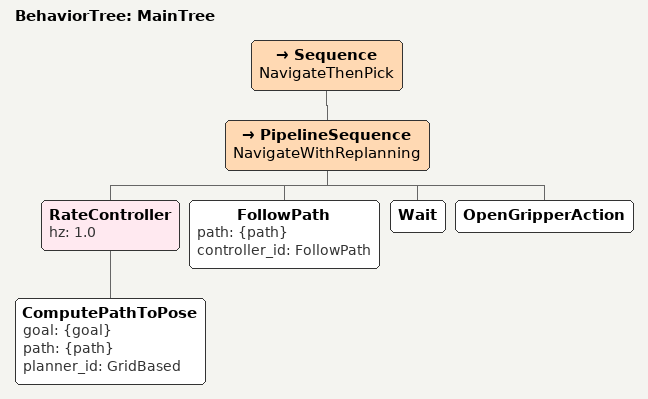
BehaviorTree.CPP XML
<root main_tree_to_execute="MainTree">
  <BehaviorTree ID="MainTree">
    <Sequence name="NavigateThenPick">
      <PipelineSequence name="NavigateWithReplanning">
        <RateController hz="1.0">
          <ComputePathToPose goal="{goal}" path="{path}" planner_id="GridBased"/>
        </RateController>
        <FollowPath path="{path}" controller_id="FollowPath"/>
        <Wait/>
        <OpenGripperAction/>

      </PipelineSequence>

    </Sequence>

  </BehaviorTree>
</root>
